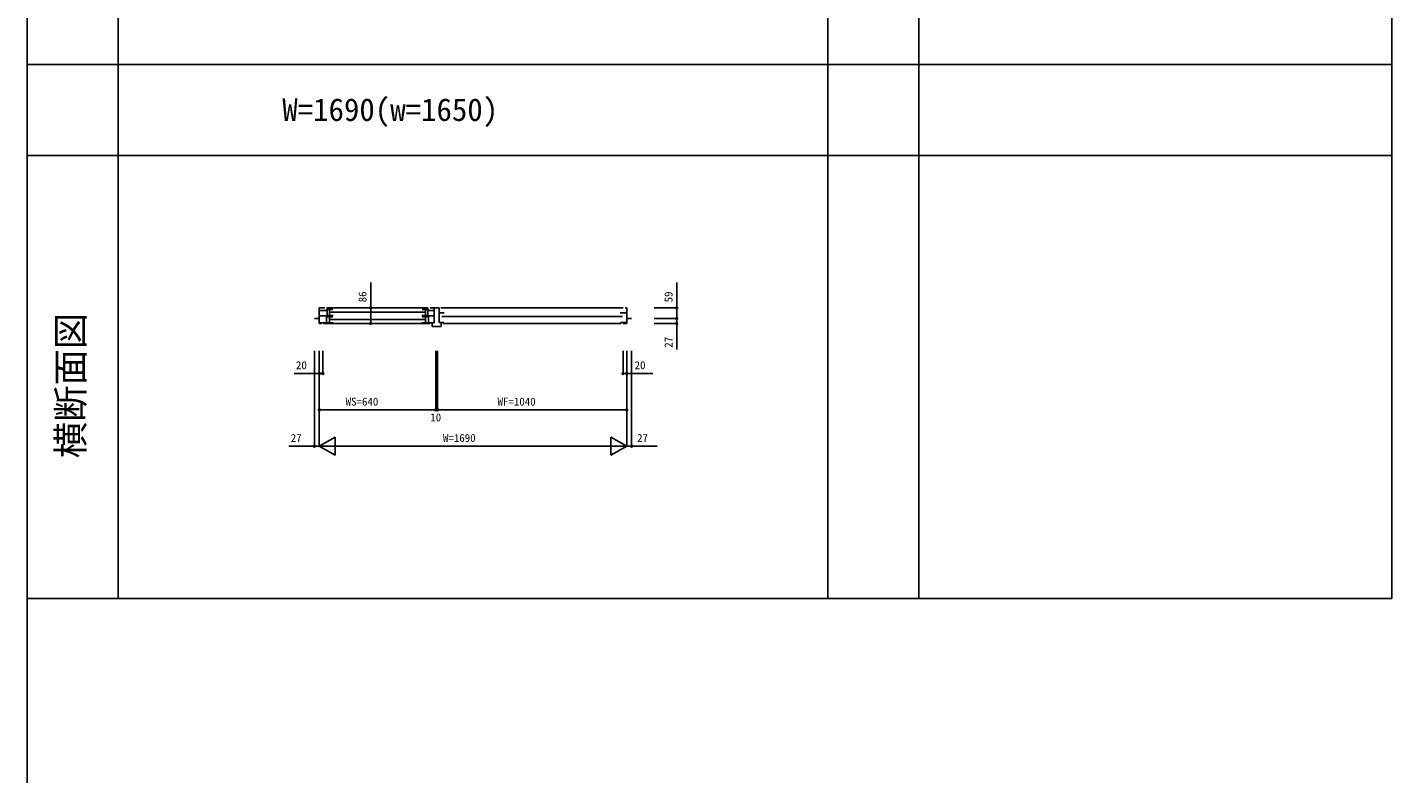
# Model space of a CAD drawing. Units: millimetres, scale not verified. Extents: x -13750 to 13750, y -10000 to 10000.
# Drawn here: x -13750 to -6250, y 0 to 4104 of the extents above; entities that cross this region are included whole.
import ezdxf
from ezdxf.enums import TextEntityAlignment as Align

# ---------------------------------------------------------------- set-up
doc = ezdxf.new("R2010")
doc.units = ezdxf.units.MM
doc.header["$LTSCALE"] = 50
for name, color, linetype in [('0-0_0', 3, 'Continuous'), ('0-2_YKK_B1', 4, 'Continuous'), ('0-4_YKK_F1', 7, 'Continuous'), ('0-6_YKK_N1', 2, 'Continuous')]:
    doc.layers.add(name, color=color, linetype=linetype)
doc.styles.add('ＭＳ ゴシック', font='')
doc.styles.get('ＭＳ ゴシック').set_extended_font_data('MS Gothic')

msp = doc.modelspace()

# ---------------------------------------------------------------- linework, layer by layer
at = {"layer": '0-2_YKK_B1'}
for p, q in [((-12114, 2561.75), (-12145, 2561.75)), ((-12145, 2561.75), (-12145, 2475.75)), ((-12071, 2552.85), (-12107, 2552.85)), ((-12104, 2561.75), (-11546, 2561.75)), ((-12101.4, 2552.85), (-12101.4, 2519.95)), ((-12089.6, 2552.85), (-12089.6, 2519.95)), ((-11579, 2552.85), (-11543, 2552.85)), ((-11560.4, 2552.85), (-11560.4, 2519.95)), ((-11548.6, 2552.85), (-11548.6, 2519.95)), ((-11486, 2561.75), (-11536, 2561.75)), ((-11514, 2561.75), (-11514, 2478.95)), ((-11486, 2561.75), (-11486, 2480.25)), ((-11476, 2561.75), (-10474, 2561.75)), ((-10464, 2561.57), (-10455, 2561.57)), ((-10455, 2561.57), (-10455, 2475.57)), ((-12172, 2502.75), (-12145, 2502.75)), ((-12145, 2547.85), (-12104, 2547.85)), ((-12145, 2517.95), (-12092.7, 2517.95)), ((-12107, 2478.95), (-12145, 2478.95)), ((-12132, 2475.75), (-12145, 2475.75)), ((-12122, 2475.75), (-11535, 2475.75)), ((-12104.98, 2511.65), (-12104.98, 2479.65)), ((-12071, 2511.65), (-12104.98, 2511.65)), ((-12069, 2479.65), (-12104.98, 2479.65)), ((-12069, 2519.95), (-12101.4, 2519.95)), ((-12089.6, 2511.65), (-12089.6, 2479.65)), ((-12083, 2538.45), (-11567, 2538.45)), ((-12083, 2497.25), (-11567, 2497.25)), ((-11581, 2519.95), (-11548.6, 2519.95)), ((-11581, 2479.65), (-11545.01, 2479.65)), ((-11579, 2511.65), (-11545.01, 2511.65)), ((-11560.4, 2511.65), (-11560.4, 2479.65)), ((-11557.29, 2517.95), (-11513.99, 2517.95)), ((-11545.99, 2547.85), (-11513.99, 2547.85)), ((-11545.01, 2511.65), (-11545.01, 2479.65)), ((-11543, 2478.95), (-11514, 2478.95)), ((-11525, 2478.95), (-11525, 2458.75)), ((-11459, 2534.25), (-11486, 2534.25)), ((-11460.5, 2480.25), (-11486, 2480.25)), ((-11475, 2480.25), (-11475, 2458.75)), ((-11471, 2514.85), (-10479, 2514.85)), ((-11465, 2475.75), (-10485, 2475.75)), ((-10455, 2534.07), (-10491, 2534.07)), ((-10489.5, 2480.07), (-10455, 2480.07)), ((-10475, 2475.57), (-10455, 2475.57)), ((-10428, 2502.57), (-10455, 2502.57)), ((-11475, 2458.75), (-11525, 2458.75))]:
    msp.add_line(p, q, dxfattribs=at)
at = {"layer": '0-4_YKK_F1'}
for p, q in [((-13750, -10000), (-13750, 10000)), ((-13250, 962.5), (-13250, 9500)), ((-9350, 962.5), (-9350, 9500)), ((-8850, 962.5), (-8850, 9500)), ((-6250, 962.5), (-6250, 9500)), ((-13750, 3900), (-6250, 3900)), ((-13750, 3400), (-6250, 3400)), ((-13750, 962.5), (-6250, 962.5))]:
    msp.add_line(p, q, dxfattribs=at)
at = {"layer": '0-6_YKK_N1'}
for p, q in [((-11737.4, 2561.75), (-11862.4, 2561.75)), ((-10305, 2561.57), (-10180, 2561.57)), ((-10305, 2475.57), (-10180, 2475.57)), ((-10180, 2502.57), (-10180, 2475.57)), ((-10180, 2332.13), (-10180, 2475.57)), ((-12172, 2325.75), (-12172, 1800.75)), ((-11505, 2325.75), (-11505, 2000.75)), ((-10428, 2325.75), (-10428, 1800.75)), ((-12145, 2000.75), (-11505, 2000.75)), ((-11505, 2000.75), (-11495, 2000.75)), ((-12145, 1800.75), (-12058.4, 1850.75)), ((-12145, 1800.75), (-10455, 1800.75)), ((-12145, 1800.75), (-12058.4, 1750.75)), ((-12058.4, 1750.75), (-12058.4, 1850.75)), ((-10455, 1800.75), (-10541.6, 1850.75)), ((-10541.6, 1850.75), (-10541.6, 1750.75)), ((-10455, 1800.75), (-10541.6, 1750.75))]:
    msp.add_line(p, q, dxfattribs=at)
for points in [[(-11737.4, 2475.75), (-11862.4, 2475.75), (-11862.4, 2561.75), (-11862.4, 2701.75)], [(-10305, 2502.57), (-10180, 2502.57), (-10180, 2561.57), (-10180, 2701.57)], [(-12145, 2325.75), (-12145, 1800.75), (-12172, 1800.75), (-12312, 1800.75)], [(-12125, 2325.75), (-12125, 2200.75), (-12145, 2200.75), (-12283.25, 2200.75)], [(-11495, 2325.75), (-11495, 2000.75), (-10455, 2000.75)], [(-10475, 2325.75), (-10475, 2200.75), (-10455, 2200.75), (-10311.68, 2200.75)], [(-10455, 2325.75), (-10455, 1800.75), (-10428, 1800.75), (-10288, 1800.75)]]:
    msp.add_lwpolyline(points, dxfattribs=at)
for centre in [(-11862.4, 2561.75), (-10180, 2561.57), (-11862.4, 2475.75), (-10180, 2502.57), (-10180, 2475.57), (-12145, 2200.75), (-12125, 2200.75), (-10475, 2200.75), (-10455, 2200.75), (-12145, 2000.75), (-11505, 2000.75), (-11495, 2000.75), (-10455, 2000.75), (-12172, 1800.75), (-10428, 1800.75)]:
    msp.add_circle(centre, 5, dxfattribs=at)

# ---------------------------------------------------------------- texts
at = {"layer": '0-0_0', "style": 'ＭＳ ゴシック'}
msp.add_text('W=1690(w=1650)', height=124.6, dxfattribs=at).set_placement((-12348.33, 3551.63), align=Align.BOTTOM_LEFT)
msp.add_text('横断面図', height=146.6, rotation=90, dxfattribs=at).set_placement((-13395.05, 1734.58), align=Align.BOTTOM_LEFT)
at = {"layer": '0-6_YKK_N1', "style": 'ＭＳ ゴシック'}
for s, p in [('86', (-11872.4, 2591.75)), ('59', (-10190, 2591.57)), ('27', (-10190, 2342.13))]:
    msp.add_text(s, height=43.99, rotation=90, dxfattribs=at).set_placement(p, align=Align.BOTTOM_LEFT)
for s, p in [('20', (-12273.25, 2210.75)), ('20', (-10411.68, 2210.75)), ('WS=640', (-12000, 2010.75)), ('WF=1040', (-11165, 2010.75)), ('10', (-11534.95, 1923.76)), ('27', (-12302, 1810.75)), ('W=1690', (-11465, 1810.75)), ('27', (-10398, 1810.75))]:
    msp.add_text(s, height=43.99, dxfattribs=at).set_placement(p, align=Align.BOTTOM_LEFT)

doc.saveas('drawing.dxf')
